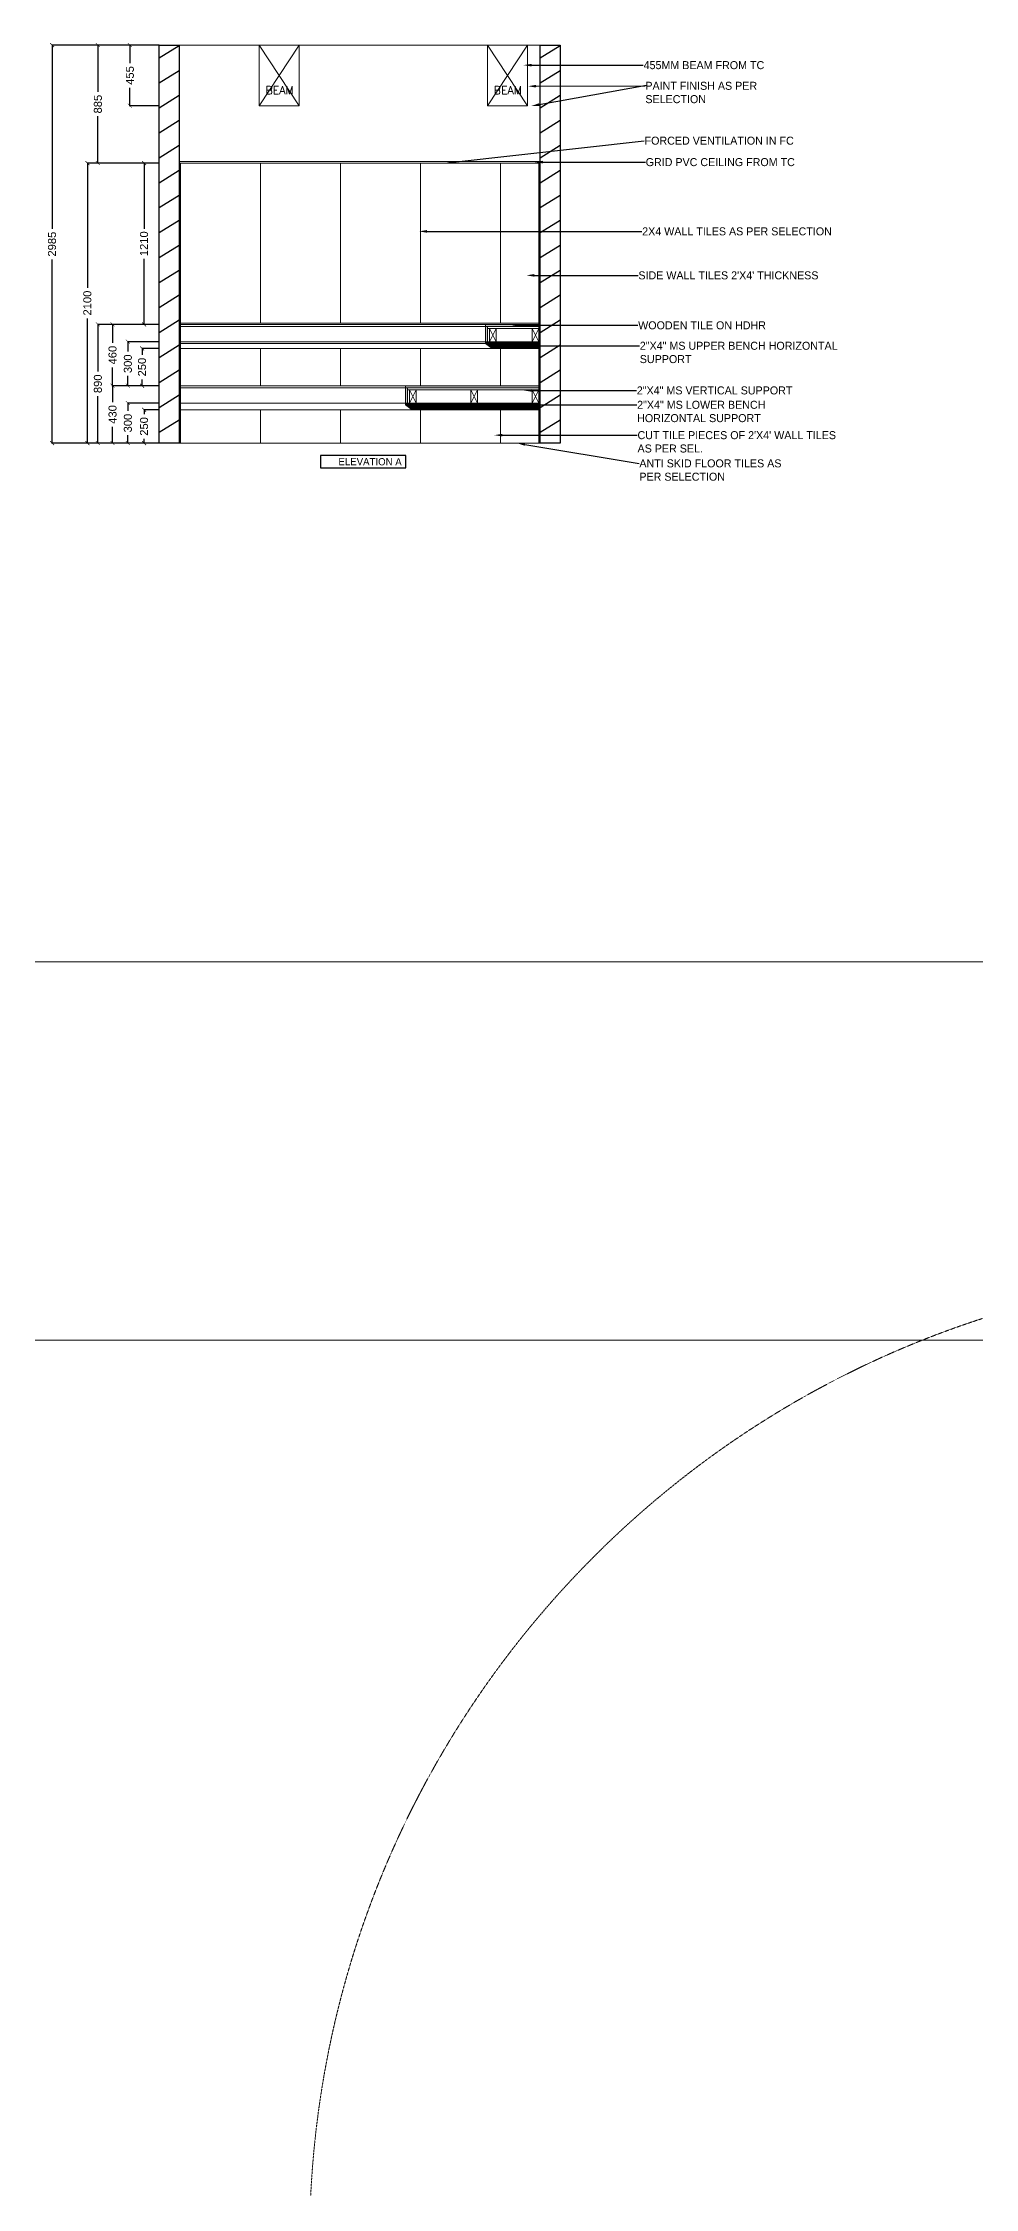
# Model space of a CAD drawing. Header units: millimetres. Extents: x 1464389 to 1998638, y -29162 to 256806.
# Drawn here: x 1530677 to 1537668, y -12182 to 3906 of the extents above; entities that cross this region are included whole.
import ezdxf
from ezdxf import colors
from ezdxf.entities.mleader import LeaderData, LeaderLine
from ezdxf.math import Vec2, Vec3

# ---------------------------------------------------------------- set-up
doc = ezdxf.new("R2010")
doc.units = ezdxf.units.MM
doc.header["$LTSCALE"] = 15
doc.header["$PDMODE"] = 35
doc.linetypes.add('DASHED', pattern=[0.75, 0.5, -0.25])
doc.layers.get('0').update_dxf_attribs({"lineweight": 5})
for name, color, linetype, lineweight in [('dimension', 1, 'Continuous', 25), ('false ceiling', 124, 'Continuous', 9), ('Hatch', 252, 'Continuous', 15), ('LS_DR_TEXT', 7, 'Continuous', 13), ('WALL TILE', 4, 'Continuous', 5)]:
    doc.layers.add(name, color=color, linetype=linetype, lineweight=lineweight)
for name, color, linetype in [('Layer 1', 7, 'Continuous'), ('NEW WALL', 5, 'Continuous'), ('Text', 250, 'Continuous')]:
    doc.layers.add(name, color=color, linetype=linetype)
doc.layers.add('Lighting', color=7, linetype='DASHED', lineweight=9, true_color=0xff870f)
doc.layers.add('TEXTS', color=7, linetype='Continuous', true_color=0x636466)
doc.styles.add('ARIAL', font='arial.ttf')
doc.styles.add('ROMANS', font='romans.shx')
doc.dimstyles.new('SC-25', dxfattribs={"dimtxt": 60, "dimasz": 30, "dimexe": 0, "dimexo": 0, "dimgap": 25, "dimtad": 0, "dimdec": 0, "dimzin": 0, "dimdsep": 46, "dimtxsty": 'ARIAL', "dimblk": 'ARCHTICK', "dimcen": 0.09, "dimdle": 3, "dimclrd": 251, "dimclre": 251, "dimclrt": 1, "dimadec": 0, "dimazin": 0, "dimtfac": 1, "dimtdec": 0, "dimtofl": 0, "dimtmove": 0, "dimatfit": 2, "dimfxl": 100, "dimtolj": 1, "dimtzin": 0, "dimarcsym": 0})

# ---------------------------------------------------------------- blocks, each defined once
blk = doc.blocks.new('_ArchTick')
at = {"color": 0, "linetype": 'ByBlock', "const_width": 0.15}
blk.add_lwpolyline([(-0.5, -0.5), (0.5, 0.5)], dxfattribs=at)
blk = doc.blocks.new('*D2055')
at = {"layer": 'Defpoints', "color": 0, "ltscale": 0.25, "transparency": 16777216}
for p in [(1531549, 3890), (1530745, 905), (1531549, 905)]:
    blk.add_point(p, dxfattribs=at)
at = {"layer": 'dimension', "color": 251, "lineweight": -2, "ltscale": 0.25, "transparency": 16777216}
for p, q in [((1530745, 3893), (1530745, 2512)), ((1531549, 3890), (1530745, 3890)), ((1530745, 902), (1530745, 2282)), ((1531549, 905), (1530745, 905))]:
    blk.add_line(p, q, dxfattribs=at)
at = {"layer": 'dimension', "color": 251, "lineweight": -2, "ltscale": 0.25, "transparency": 16777216, "xscale": 30, "yscale": 30, "zscale": 30}
for p, rotation in [((1530745, 3890), 90), ((1530745, 905), 270)]:
    blk.add_blockref('_ArchTick', p, dxfattribs=dict(at, rotation=rotation))
at = {"layer": 'dimension', "color": 1, "ltscale": 0.25, "transparency": 16777216, "insert": (1530745, 2397), "char_height": 60, "attachment_point": 5, "rotation": 90, "style": 'ARIAL'}
blk.add_mtext('\\A1;2985', dxfattribs=at)
blk = doc.blocks.new('*D2056')
at = {"layer": 'Defpoints', "color": 0, "ltscale": 0.25, "transparency": 16777216}
for p in [(1531549, 3890), (1531329, 3435), (1531549, 3435)]:
    blk.add_point(p, dxfattribs=at)
at = {"layer": 'dimension', "color": 251, "lineweight": -2, "ltscale": 0.25, "transparency": 16777216}
for p, q in [((1531329, 3893), (1531329, 3755)), ((1531549, 3890), (1531329, 3890)), ((1531329, 3432), (1531329, 3569)), ((1531549, 3435), (1531329, 3435))]:
    blk.add_line(p, q, dxfattribs=at)
at = {"layer": 'dimension', "color": 251, "lineweight": -2, "ltscale": 0.25, "transparency": 16777216, "xscale": 30, "yscale": 30, "zscale": 30}
for p, rotation in [((1531329, 3890), 90), ((1531329, 3435), 270)]:
    blk.add_blockref('_ArchTick', p, dxfattribs=dict(at, rotation=rotation))
at = {"layer": 'dimension', "color": 1, "ltscale": 0.25, "transparency": 16777216, "insert": (1531329, 3662), "char_height": 60, "attachment_point": 5, "rotation": 90, "style": 'ARIAL'}
blk.add_mtext('\\A1;455', dxfattribs=at)
blk = doc.blocks.new('*D2057')
at = {"layer": 'Defpoints', "color": 0, "ltscale": 0.25, "transparency": 16777216}
for p in [(1531549, 3890), (1531089, 3005), (1531549, 3005)]:
    blk.add_point(p, dxfattribs=at)
at = {"layer": 'dimension', "color": 251, "lineweight": -2, "ltscale": 0.25, "transparency": 16777216}
for p, q in [((1531089, 3893), (1531089, 3539)), ((1531549, 3890), (1531089, 3890)), ((1531089, 3002), (1531089, 3356)), ((1531549, 3005), (1531089, 3005))]:
    blk.add_line(p, q, dxfattribs=at)
at = {"layer": 'dimension', "color": 251, "lineweight": -2, "ltscale": 0.25, "transparency": 16777216, "xscale": 30, "yscale": 30, "zscale": 30}
for p, rotation in [((1531089, 3890), 90), ((1531089, 3005), 270)]:
    blk.add_blockref('_ArchTick', p, dxfattribs=dict(at, rotation=rotation))
at = {"layer": 'dimension', "color": 1, "ltscale": 0.25, "transparency": 16777216, "insert": (1531089, 3447), "char_height": 60, "attachment_point": 5, "rotation": 90, "style": 'ARIAL'}
blk.add_mtext('\\A1;885', dxfattribs=at)
blk = doc.blocks.new('*D2058')
at = {"layer": 'Defpoints', "color": 0, "ltscale": 0.25, "transparency": 16777216}
for p in [(1531549, 3005), (1531010, 905), (1531549, 905)]:
    blk.add_point(p, dxfattribs=at)
at = {"layer": 'dimension', "color": 251, "lineweight": -2, "ltscale": 0.25, "transparency": 16777216}
for p, q in [((1531010, 3008), (1531010, 2070)), ((1531549, 3005), (1531010, 3005)), ((1531010, 902), (1531010, 1840)), ((1531549, 905), (1531010, 905))]:
    blk.add_line(p, q, dxfattribs=at)
at = {"layer": 'dimension', "color": 251, "lineweight": -2, "ltscale": 0.25, "transparency": 16777216, "xscale": 30, "yscale": 30, "zscale": 30}
for p, rotation in [((1531010, 3005), 90), ((1531010, 905), 270)]:
    blk.add_blockref('_ArchTick', p, dxfattribs=dict(at, rotation=rotation))
at = {"layer": 'dimension', "color": 1, "ltscale": 0.25, "transparency": 16777216, "insert": (1531010, 1955), "char_height": 60, "attachment_point": 5, "rotation": 90, "style": 'ARIAL'}
blk.add_mtext('\\A1;2100', dxfattribs=at)
blk = doc.blocks.new('*D2059')
at = {"layer": 'Defpoints', "color": 0, "ltscale": 0.25, "transparency": 16777216}
for p in [(1531549, 3005), (1531435, 1795), (1531549, 1795)]:
    blk.add_point(p, dxfattribs=at)
at = {"layer": 'dimension', "color": 251, "lineweight": -2, "ltscale": 0.25, "transparency": 16777216}
for p, q in [((1531435, 3008), (1531435, 2511)), ((1531549, 3005), (1531435, 3005)), ((1531435, 1792), (1531435, 2288)), ((1531549, 1795), (1531435, 1795))]:
    blk.add_line(p, q, dxfattribs=at)
at = {"layer": 'dimension', "color": 251, "lineweight": -2, "ltscale": 0.25, "transparency": 16777216, "xscale": 30, "yscale": 30, "zscale": 30}
for p, rotation in [((1531435, 3005), 90), ((1531435, 1795), 270)]:
    blk.add_blockref('_ArchTick', p, dxfattribs=dict(at, rotation=rotation))
at = {"layer": 'dimension', "color": 1, "ltscale": 0.25, "transparency": 16777216, "insert": (1531435, 2400), "char_height": 60, "attachment_point": 5, "rotation": 90, "style": 'ARIAL'}
blk.add_mtext('\\A1;1210', dxfattribs=at)
blk = doc.blocks.new('*D2060')
at = {"layer": 'Defpoints', "color": 0, "ltscale": 0.25, "transparency": 16777216}
for p in [(1531435, 1155), (1531549, 1155), (1531549, 905)]:
    blk.add_point(p, dxfattribs=at)
at = {"layer": 'dimension', "color": 251, "lineweight": -2, "ltscale": 0.25, "transparency": 16777216}
for p, q in [((1531435, 1158), (1531435, 1121)), ((1531549, 1155), (1531435, 1155)), ((1531435, 902), (1531435, 938)), ((1531549, 905), (1531435, 905))]:
    blk.add_line(p, q, dxfattribs=at)
at = {"layer": 'dimension', "color": 251, "lineweight": -2, "ltscale": 0.25, "transparency": 16777216, "xscale": 30, "yscale": 30, "zscale": 30}
for p, rotation in [((1531435, 1155), 90), ((1531435, 905), 270)]:
    blk.add_blockref('_ArchTick', p, dxfattribs=dict(at, rotation=rotation))
at = {"layer": 'dimension', "color": 1, "ltscale": 0.25, "transparency": 16777216, "insert": (1531435, 1030), "char_height": 60, "attachment_point": 5, "rotation": 90, "style": 'ARIAL'}
blk.add_mtext('\\A1;250', dxfattribs=at)
blk = doc.blocks.new('*D2061')
at = {"layer": 'Defpoints', "color": 0, "ltscale": 0.25, "transparency": 16777216}
for p in [(1531314, 1205), (1531549, 1205), (1531549, 905)]:
    blk.add_point(p, dxfattribs=at)
at = {"layer": 'dimension', "color": 251, "lineweight": -2, "ltscale": 0.25, "transparency": 16777216}
for p, q in [((1531314, 1208), (1531314, 1146)), ((1531549, 1205), (1531314, 1205)), ((1531314, 902), (1531314, 964)), ((1531549, 905), (1531314, 905))]:
    blk.add_line(p, q, dxfattribs=at)
at = {"layer": 'dimension', "color": 251, "lineweight": -2, "ltscale": 0.25, "transparency": 16777216, "xscale": 30, "yscale": 30, "zscale": 30}
for p, rotation in [((1531314, 1205), 90), ((1531314, 905), 270)]:
    blk.add_blockref('_ArchTick', p, dxfattribs=dict(at, rotation=rotation))
at = {"layer": 'dimension', "color": 1, "ltscale": 0.25, "transparency": 16777216, "insert": (1531314, 1055), "char_height": 60, "attachment_point": 5, "rotation": 90, "style": 'ARIAL'}
blk.add_mtext('\\A1;300', dxfattribs=at)
blk = doc.blocks.new('*D2062')
at = {"layer": 'Defpoints', "color": 0, "ltscale": 0.25, "transparency": 16777216}
for p in [(1531199, 1335), (1531549, 1335), (1531549, 905)]:
    blk.add_point(p, dxfattribs=at)
at = {"layer": 'dimension', "color": 251, "lineweight": -2, "ltscale": 0.25, "transparency": 16777216}
for p, q in [((1531199, 1338), (1531199, 1212)), ((1531549, 1335), (1531199, 1335)), ((1531199, 902), (1531199, 1027)), ((1531549, 905), (1531199, 905))]:
    blk.add_line(p, q, dxfattribs=at)
at = {"layer": 'dimension', "color": 251, "lineweight": -2, "ltscale": 0.25, "transparency": 16777216, "xscale": 30, "yscale": 30, "zscale": 30}
for p, rotation in [((1531199, 1335), 90), ((1531199, 905), 270)]:
    blk.add_blockref('_ArchTick', p, dxfattribs=dict(at, rotation=rotation))
at = {"layer": 'dimension', "color": 1, "ltscale": 0.25, "transparency": 16777216, "insert": (1531199, 1120), "char_height": 60, "attachment_point": 5, "rotation": 90, "style": 'ARIAL'}
blk.add_mtext('\\A1;430', dxfattribs=at)
blk = doc.blocks.new('*D2063')
at = {"layer": 'Defpoints', "color": 0, "ltscale": 0.25, "transparency": 16777216}
for p in [(1531089, 1795), (1531549, 1795), (1531549, 905)]:
    blk.add_point(p, dxfattribs=at)
at = {"layer": 'dimension', "color": 251, "lineweight": -2, "ltscale": 0.25, "transparency": 16777216}
for p, q in [((1531089, 1798), (1531089, 1441)), ((1531549, 1795), (1531089, 1795)), ((1531089, 902), (1531089, 1258)), ((1531549, 905), (1531089, 905))]:
    blk.add_line(p, q, dxfattribs=at)
at = {"layer": 'dimension', "color": 251, "lineweight": -2, "ltscale": 0.25, "transparency": 16777216, "xscale": 30, "yscale": 30, "zscale": 30}
for p, rotation in [((1531089, 1795), 90), ((1531089, 905), 270)]:
    blk.add_blockref('_ArchTick', p, dxfattribs=dict(at, rotation=rotation))
at = {"layer": 'dimension', "color": 1, "ltscale": 0.25, "transparency": 16777216, "insert": (1531089, 1350), "char_height": 60, "attachment_point": 5, "rotation": 90, "style": 'ARIAL'}
blk.add_mtext('\\A1;890', dxfattribs=at)
blk = doc.blocks.new('*D2064')
at = {"layer": 'Defpoints', "color": 0, "ltscale": 0.25, "transparency": 16777216}
for p in [(1531420, 1615), (1531549, 1615), (1531549, 1335)]:
    blk.add_point(p, dxfattribs=at)
at = {"layer": 'dimension', "color": 251, "lineweight": -2, "ltscale": 0.25, "transparency": 16777216}
for p, q in [((1531420, 1618), (1531420, 1566)), ((1531549, 1615), (1531420, 1615)), ((1531420, 1332), (1531420, 1383)), ((1531549, 1335), (1531420, 1335))]:
    blk.add_line(p, q, dxfattribs=at)
at = {"layer": 'dimension', "color": 251, "lineweight": -2, "ltscale": 0.25, "transparency": 16777216, "xscale": 30, "yscale": 30, "zscale": 30}
for p, rotation in [((1531420, 1615), 90), ((1531420, 1335), 270)]:
    blk.add_blockref('_ArchTick', p, dxfattribs=dict(at, rotation=rotation))
at = {"layer": 'dimension', "color": 1, "ltscale": 0.25, "transparency": 16777216, "insert": (1531420, 1475), "char_height": 60, "attachment_point": 5, "rotation": 90, "style": 'ARIAL'}
blk.add_mtext('\\A1;250', dxfattribs=at)
blk = doc.blocks.new('*D2065')
at = {"layer": 'Defpoints', "color": 0, "ltscale": 0.25, "transparency": 16777216}
for p in [(1531314, 1665), (1531549, 1665), (1531549, 1335)]:
    blk.add_point(p, dxfattribs=at)
at = {"layer": 'dimension', "color": 251, "lineweight": -2, "ltscale": 0.25, "transparency": 16777216}
for p, q in [((1531314, 1668), (1531314, 1591)), ((1531549, 1665), (1531314, 1665)), ((1531314, 1332), (1531314, 1409)), ((1531549, 1335), (1531314, 1335))]:
    blk.add_line(p, q, dxfattribs=at)
at = {"layer": 'dimension', "color": 251, "lineweight": -2, "ltscale": 0.25, "transparency": 16777216, "xscale": 30, "yscale": 30, "zscale": 30}
for p, rotation in [((1531314, 1665), 90), ((1531314, 1335), 270)]:
    blk.add_blockref('_ArchTick', p, dxfattribs=dict(at, rotation=rotation))
at = {"layer": 'dimension', "color": 1, "ltscale": 0.25, "transparency": 16777216, "insert": (1531314, 1500), "char_height": 60, "attachment_point": 5, "rotation": 90, "style": 'ARIAL'}
blk.add_mtext('\\A1;300', dxfattribs=at)
blk = doc.blocks.new('*D2066')
at = {"layer": 'Defpoints', "color": 0, "ltscale": 0.25, "transparency": 16777216}
for p in [(1531199, 1795), (1531549, 1795), (1531549, 1335)]:
    blk.add_point(p, dxfattribs=at)
at = {"layer": 'dimension', "color": 251, "lineweight": -2, "ltscale": 0.25, "transparency": 16777216}
for p, q in [((1531199, 1798), (1531199, 1657)), ((1531549, 1795), (1531199, 1795)), ((1531199, 1332), (1531199, 1472)), ((1531549, 1335), (1531199, 1335))]:
    blk.add_line(p, q, dxfattribs=at)
at = {"layer": 'dimension', "color": 251, "lineweight": -2, "ltscale": 0.25, "transparency": 16777216, "xscale": 30, "yscale": 30, "zscale": 30}
for p, rotation in [((1531199, 1795), 90), ((1531199, 1335), 270)]:
    blk.add_blockref('_ArchTick', p, dxfattribs=dict(at, rotation=rotation))
at = {"layer": 'dimension', "color": 1, "ltscale": 0.25, "transparency": 16777216, "insert": (1531199, 1565), "char_height": 60, "attachment_point": 5, "rotation": 90, "style": 'ARIAL'}
blk.add_mtext('\\A1;460', dxfattribs=at)

msp = doc.modelspace()

# ---------------------------------------------------------------- hatches: boundary and pattern name
at = {"layer": 'Hatch', "ltscale": 0.25}
h = msp.add_hatch(color=256, dxfattribs=at)
h.dxf.hatch_style = 1
h.paths.add_polyline_path([(1533995, 1794.7), (1534395, 1794.7), (1534395, 1779.7), (1533995, 1779.7)])
h.paths.add_polyline_path([(1533995, 1764.7), (1534010, 1764.7), (1534010, 1664.7), (1533995, 1664.7)])
h.paths.add_polyline_path([(1533995, 1779.7), (1534010, 1779.7), (1534010, 1764.7), (1533995, 1764.7)])
h = msp.add_hatch(dxfattribs=at)
h.set_pattern_fill('ANSI32', color=256)
h.set_pattern_definition([(45, (369749.135, 316717.301), (-6.73519209, 6.73519209), []), (45, (369753.625, 316717.301), (-6.73519209, 6.73519209), [])])
h.paths.add_polyline_path([(1533995, 1652.7), (1533995, 1664.7), (1534395, 1664.7), (1534395, 1614.7), (1534045, 1614.7)])
h = msp.add_hatch(color=256, dxfattribs=at)
h.dxf.hatch_style = 1
h.paths.add_polyline_path([(1533395, 1334.7), (1534395, 1334.7), (1534395, 1319.7), (1533395, 1319.7)])
h.paths.add_polyline_path([(1533395, 1319.7), (1533410, 1319.7), (1533410, 1204.7), (1533395, 1204.7)])
h = msp.add_hatch(dxfattribs=at)
h.set_pattern_fill('ANSI32', color=256)
h.set_pattern_definition([(45, (367231.625, 316717.301), (-6.73519209, 6.73519209), []), (45, (367236.116, 316717.301), (-6.73519209, 6.73519209), [])])
h.paths.add_polyline_path([(1533395, 1204.7), (1533410, 1204.7), (1533425, 1204.7), (1533475, 1204.7), (1534395, 1204.7), (1534395, 1154.7), (1533445, 1154.7), (1533395, 1192.7)])
at = {"layer": 'Layer 1', "ltscale": 0.25}
h = msp.add_hatch(dxfattribs=at)
h.set_pattern_fill('ANSI31', color=8, scale=50, angle=167)
h.set_pattern_definition([(212, (635913.67, 181311.02), (84.124683, -134.627635), [])])
h.paths.add_polyline_path([(1531699, 3889.7), (1531549, 3889.7), (1531549, 904.7), (1531699, 904.7)])
h = msp.add_hatch(dxfattribs=at)
h.set_pattern_fill('ANSI31', color=8, scale=50, angle=167)
h.set_pattern_definition([(212, (638769.67, 181311.02), (84.124683, -134.627635), [])])
h.paths.add_polyline_path([(1534555, 3889.7), (1534405, 3889.7), (1534405, 904.7), (1534555, 904.7)])

# ---------------------------------------------------------------- linework, layer by layer
at = {"ltscale": 0.25}
for p, q in [((1532599, 3889.7), (1532299, 3434.7)), ((1532599, 3434.7), (1532299, 3889.7)), ((1534311, 3889.7), (1534011, 3434.7)), ((1534311, 3434.7), (1534011, 3889.7)), ((1531709, 1794.7), (1533995, 1794.7)), ((1531709, 1779.7), (1533995, 1779.7)), ((1531709, 1664.7), (1533995, 1664.7)), ((1533995, 1652.7), (1531709, 1652.7)), ((1534045, 1614.7), (1531709, 1614.7)), ((1534075, 1764.7), (1534025, 1664.7)), ((1534025, 1764.7), (1534075, 1664.7)), ((1534395, 1764.7), (1534345, 1664.7)), ((1534345, 1764.7), (1534395, 1664.7)), ((1533395, 1334.7), (1531709, 1334.7)), ((1533475, 1304.7), (1533425, 1204.7)), ((1533425, 1304.7), (1533475, 1204.7)), ((1534345, 1304.7), (1533475, 1304.7)), ((1533935, 1304.7), (1533885, 1204.7)), ((1533885, 1304.7), (1533935, 1204.7)), ((1534395, 1304.7), (1534345, 1204.7)), ((1534345, 1304.7), (1534395, 1204.7)), ((1533395, 1204.7), (1531709, 1204.7)), ((1533445, 1154.7), (1531709, 1154.7)), ((1520964.5, -2985.4), (1566247, -2985.4)), ((1520964.5, -5823.1), (1566247, -5823.1))]:
    msp.add_line(p, q, dxfattribs=at)
for points in [[(1531699, 3889.7), (1534405, 3889.7), (1534405, 904.7), (1531699, 904.7)], [(1532599, 3889.7), (1532299, 3889.7), (1532299, 3434.7), (1532599, 3434.7)], [(1534311, 3889.7), (1534011, 3889.7), (1534011, 3434.7), (1534311, 3434.7)], [(1534395, 1794.7), (1533995, 1794.7), (1533995, 1779.7), (1534395, 1779.7)], [(1534010, 1779.7), (1533995, 1779.7), (1533995, 1664.7), (1534010, 1664.7)], [(1534395, 1779.7), (1534010, 1779.7), (1534010, 1764.7), (1534395, 1764.7)], [(1534075, 1764.7), (1534025, 1764.7), (1534025, 1664.7), (1534075, 1664.7)], [(1534395, 1764.7), (1534345, 1764.7), (1534345, 1664.7), (1534395, 1664.7)], [(1534395, 1334.7), (1533395, 1334.7), (1533395, 1319.7), (1534395, 1319.7)], [(1533395, 1204.7), (1533410, 1204.7), (1533410, 1319.7), (1533395, 1319.7)], [(1534395, 1319.7), (1533410, 1319.7), (1533410, 1304.7), (1534395, 1304.7)], [(1533425, 1304.7), (1533410, 1304.7), (1533410, 1204.7), (1533425, 1204.7)], [(1533475, 1304.7), (1533425, 1304.7), (1533425, 1204.7), (1533475, 1204.7)], [(1533935, 1304.7), (1533885, 1304.7), (1533885, 1204.7), (1533935, 1204.7)], [(1534395, 1304.7), (1534345, 1304.7), (1534345, 1204.7), (1534395, 1204.7)]]:
    msp.add_lwpolyline(points, close=True, dxfattribs=at)
for points in [[(1534395, 1614.7), (1534395, 1664.7), (1533995, 1664.7), (1533995, 1652.7), (1534045, 1614.7), (1534395, 1614.7)], [(1534395, 1154.7), (1534395, 1204.7), (1533395, 1204.7)], [(1534395, 1154.7), (1534395, 1204.7), (1533395, 1204.7), (1533395, 1192.7), (1533445, 1154.7), (1534395, 1154.7)]]:
    msp.add_lwpolyline(points, dxfattribs=at)
at = {"layer": 'false ceiling', "ltscale": 0.25}
for p, q in [((1531699, 3016.7), (1534405, 3016.7)), ((1531699, 3004.7), (1534405, 3004.7))]:
    msp.add_line(p, q, dxfattribs=at)
at = {"layer": 'Lighting', "ltscale": 0.25}
msp.add_circle((1539966.1, -12598.3), 7289.8, dxfattribs=at)
at = {"layer": 'NEW WALL', "ltscale": 0.25}
for points in [[(1531549, 3889.7), (1531699, 3889.7), (1531699, 904.7), (1531549, 904.7)], [(1534405, 3889.7), (1534555, 3889.7), (1534555, 904.7), (1534405, 904.7)]]:
    msp.add_lwpolyline(points, close=True, dxfattribs=at)
at = {"layer": 'Text', "color": 32, "ltscale": 0.25}
msp.add_lwpolyline([(1533398.9, 813), (1532758.9, 813), (1532758.9, 720.1), (1533398.9, 720.1)], close=True, dxfattribs=at)
at = {"layer": 'TEXTS', "color": 251, "linetype": 'ByBlock', "lineweight": -2, "true_color": 0x636466}
for points in [[(1534375.6, 3581.5), (1535193, 3584.5)], [(1534399.6, 3444), (1535204.1, 3589)]]:
    msp.add_lwpolyline(points, dxfattribs=at)
at = {"layer": 'TEXTS', "color": 251, "true_color": 0x636466}
for points in [[(1534375.6, 3571.5), (1534315.6, 3581.3), (1534375.5, 3591.5)], [(1534401.4, 3434.2), (1534340.6, 3433.4), (1534397.9, 3453.8)]]:
    msp.add_solid(points, dxfattribs=at)
at = {"layer": 'WALL TILE', "ltscale": 0.25}
for p, q in [((1531709, 1614.7), (1531709, 1664.7)), ((1533395, 1319.7), (1531709, 1319.7))]:
    msp.add_line(p, q, dxfattribs=at)
for points in [[(1531709, 3004.7), (1531699, 3004.7), (1531699, 904.7), (1531709, 904.7)], [(1531709, 1804.7), (1532309, 1804.7), (1532309, 3004.7), (1531709, 3004.7)], [(1532309, 1804.7), (1532909, 1804.7), (1532909, 3004.7), (1532309, 3004.7)], [(1532909, 1804.7), (1533509, 1804.7), (1533509, 3004.7), (1532909, 3004.7)], [(1533509, 1804.7), (1534109, 1804.7), (1534109, 3004.7), (1533509, 3004.7)], [(1534109, 1804.7), (1534395, 1804.7), (1534395, 3004.7), (1534109, 3004.7)], [(1534395, 3004.7), (1534405, 3004.7), (1534405, 904.7), (1534395, 904.7)], [(1532909, 1614.7), (1532309, 1614.7), (1532309, 1334.7), (1532909, 1334.7)], [(1534109, 1614.7), (1533509, 1614.7), (1533509, 1334.7), (1534109, 1334.7)], [(1532309, 1154.7), (1531709, 1154.7), (1531709, 904.7), (1532309, 904.7)], [(1533509, 1154.7), (1532909, 1154.7), (1532909, 904.7), (1533509, 904.7)], [(1534109, 1154.7), (1534395, 1154.7), (1534395, 904.7), (1534109, 904.7)]]:
    msp.add_lwpolyline(points, close=True, dxfattribs=at)

# ---------------------------------------------------------------- texts
at = {"layer": 'LS_DR_TEXT', "ltscale": 0.25, "char_height": 60, "attachment_point": 1, "style": 'ROMANS'}
for insert in [(1532346.3, 3581.3), (1534058.3, 3581.3)]:
    msp.add_mtext_dynamic_manual_height_columns('BEAM', width=469.919, gutter_width=375, heights=[0], dxfattribs=dict(at, insert=insert))
at = {"layer": 'LS_DR_TEXT', "insert": (1533367.4, 736.8), "char_height": 54.107, "attachment_point": 9, "rotation": 359.76961}
msp.add_mtext_dynamic_manual_height_columns('ELEVATION A', width=966.759, gutter_width=202.9, heights=[54.1], dxfattribs=at)
at = {"layer": 'TEXTS', "color": 251, "true_color": 0x636466, "insert": (1535195, 3614.5), "char_height": 60, "width": 1181.206, "attachment_point": 1}
msp.add_mtext('PAINT FINISH AS PER SELECTION', dxfattribs=at)

# ---------------------------------------------------------------- dimensions: what is measured, and where the dimension line sits
at = {"layer": 'dimension', "ltscale": 0.25}
for base, p1, picture, middle in [((1530745, 904.7), (1531549, 3889.7), '*D2055', (1530745, 2397.2)), ((1531010.1, 904.7), (1531549, 3004.7), '*D2058', (1531010.1, 1954.7))]:
    dim = msp.add_linear_dim(base=base, p1=p1, p2=(1531549, 904.7), angle=90, dimstyle='SC-25', override={"dimfxl": 15}, dxfattribs=at)
    dim.commit()
    dim.dimension.update_dxf_attribs({"geometry": picture, "text_midpoint": middle, "dimtype": 160})
for base, p1, p2, picture, middle in [((1531088.9, 3004.7), (1531549, 3889.7), (1531549, 3004.7), '*D2057', (1531088.9, 3447.2)), ((1531329.3, 3434.7), (1531549, 3889.7), (1531549, 3434.7), '*D2056', (1531329.3, 3662.2)), ((1531434.8, 1794.7), (1531549, 3004.7), (1531549, 1794.7), '*D2059', (1531434.8, 2399.7)), ((1531088.9, 1794.7), (1531549, 904.7), (1531549, 1794.7), '*D2063', (1531088.9, 1349.7)), ((1531199.2, 1794.7), (1531549, 1334.7), (1531549, 1794.7), '*D2066', (1531199.2, 1564.7)), ((1531199.2, 1334.7), (1531549, 904.7), (1531549, 1334.7), '*D2062', (1531199.2, 1119.7)), ((1531314.3, 1204.7), (1531549, 904.7), (1531549, 1204.7), '*D2061', (1531314.3, 1054.7)), ((1531434.8, 1154.7), (1531549, 904.7), (1531549, 1154.7), '*D2060', (1531434.8, 1029.7))]:
    dim = msp.add_linear_dim(base=base, p1=p1, p2=p2, angle=90, dimstyle='SC-25', override={"dimfxl": 15}, dxfattribs=at)
    dim.commit()
    dim.dimension.update_dxf_attribs({"geometry": picture, "text_midpoint": middle})
for base, p2, text, picture, middle in [((1531314.3, 1664.7), (1531549, 1664.7), '300', '*D2065', (1531314.3, 1499.7)), ((1531419.8, 1614.7), (1531549, 1614.7), '250', '*D2064', (1531419.8, 1474.7))]:
    dim = msp.add_linear_dim(base=base, p1=(1531549, 1334.7), p2=p2, angle=90, text=text, dimstyle='SC-25', override={"dimfxl": 15}, dxfattribs=at)
    dim.commit()
    dim.dimension.update_dxf_attribs({"geometry": picture, "text_midpoint": middle})

# ---------------------------------------------------------------- leaders
at = {"layer": 'TEXTS', "color": 251, "true_color": 0x636466}
ml = msp.add_multileader_mtext('Standard', dxfattribs=at)
ml.set_content('455MM BEAM FROM TC', color=(99, 100, 102))
ml.set_leader_properties()
ml.build(insert=Vec2(0, 0))
ml.multileader.update_dxf_attribs({"has_dogleg": 0, "text_right_attachment_type": 6, "dogleg_length": 0.36, "arrow_head_size": 60})
ctx = ml.context
ctx.base_point, ctx.char_height, ctx.arrow_head_size, ctx.plane_origin = Vec3(1535179.7, 3739.5), 60, 60, Vec3(1533378.2, 3734)
ctx.right_attachment = 6
notes = []
notes.append((ctx, [(0, (1, 1, 0), (1535179.3, 3739.5), (1, 0), 0.36, [(0, [(1534281.1, 3739.4)], 0, [])])]))
ctx.mtext.insert, ctx.mtext.width, ctx.mtext.flow_direction = Vec3(1535181.7, 3769.5), 1181.206, 5
ml = msp.add_multileader_mtext('Standard', dxfattribs=at)
ml.set_content('FORCED VENTILATION IN FC', color=(99, 100, 102))
ml.set_leader_properties()
ml.build(insert=Vec2(0, 0))
ml.multileader.update_dxf_attribs({"has_dogleg": 0, "text_right_attachment_type": 6, "dogleg_length": 0.36, "arrow_head_size": 60})
ctx = ml.context
ctx.base_point, ctx.char_height, ctx.arrow_head_size, ctx.plane_origin = Vec3(1535187.1, 3173), 60, 60, Vec3(1533385.6, 3167.5)
ctx.right_attachment = 6
notes.append((ctx, [(0, (1, 1, 0), (1535186.7, 3173), (1, 0), 0.36, [(0, [(1533694, 3004.7)], 0, [])])]))
ctx.mtext.insert, ctx.mtext.width, ctx.mtext.flow_direction = Vec3(1535189.1, 3203), 1487.784, 5
ml = msp.add_multileader_mtext('Standard', dxfattribs=at)
ml.set_content('GRID PVC CEILING FROM TC', color=(99, 100, 102))
ml.set_leader_properties()
ml.build(insert=Vec2(0, 0))
ml.multileader.update_dxf_attribs({"has_dogleg": 0, "text_right_attachment_type": 6, "dogleg_length": 0.36, "arrow_head_size": 60})
ctx = ml.context
ctx.base_point, ctx.char_height, ctx.arrow_head_size, ctx.plane_origin = Vec3(1535195.2, 3012.2), 60, 60, Vec3(1533393.8, 3006.8)
ctx.right_attachment = 6
notes.append((ctx, [(0, (1, 1, 0), (1535194.9, 3012.2), (1, 0), 0.36, [(0, [(1534366.6, 3012.1)], 0, [])])]))
ctx.mtext.insert, ctx.mtext.width, ctx.mtext.flow_direction = Vec3(1535197.2, 3042.2), 1487.784, 5
ml = msp.add_multileader_mtext('Standard', dxfattribs=at)
ml.set_content('2X4 WALL TILES AS PER SELECTION', color=(99, 100, 102))
ml.set_leader_properties()
ml.build(insert=Vec2(0, 0))
ml.multileader.update_dxf_attribs({"has_dogleg": 0, "text_right_attachment_type": 6, "dogleg_length": 0.36, "arrow_head_size": 60})
ctx = ml.context
ctx.base_point, ctx.char_height, ctx.arrow_head_size, ctx.plane_origin = Vec3(1535169.2, 2492.8), 60, 60, Vec3(1533367.8, 2487.3)
ctx.right_attachment = 6
notes.append((ctx, [(0, (1, 1, 0), (1535168.9, 2492.8), (1, 0), 0.36, [(0, [(1533497.3, 2492.7)], 0, [])])]))
ctx.mtext.insert, ctx.mtext.width, ctx.mtext.flow_direction = Vec3(1535171.2, 2522.8), 1487.784, 5
ml = msp.add_multileader_mtext('Standard', dxfattribs=at)
ml.set_content("SIDE WALL TILES 2'X4' THICKNESS", color=(99, 100, 102))
ml.set_leader_properties()
ml.build(insert=Vec2(0, 0))
ml.multileader.update_dxf_attribs({"has_dogleg": 0, "text_right_attachment_type": 6, "dogleg_length": 0.36, "arrow_head_size": 60})
ctx = ml.context
ctx.base_point, ctx.char_height, ctx.arrow_head_size, ctx.plane_origin = Vec3(1535140.6, 2163), 60, 60, Vec3(1533339.2, 2157.6)
ctx.right_attachment = 6
notes.append((ctx, [(0, (1, 1, 0), (1535140.3, 2163), (1, 0), 0.36, [(0, [(1534303, 2163)], 0, [])])]))
ctx.mtext.insert, ctx.mtext.width, ctx.mtext.flow_direction = Vec3(1535142.6, 2193), 1487.784, 5
ml = msp.add_multileader_mtext('Standard', dxfattribs=at)
ml.set_content('WOODEN TILE ON HDHR', color=(99, 100, 102))
ml.set_leader_properties()
ml.build(insert=Vec2(0, 0))
ml.multileader.update_dxf_attribs({"has_dogleg": 0, "text_right_attachment_type": 6, "dogleg_length": 0.36, "arrow_head_size": 60})
ctx = ml.context
ctx.base_point, ctx.char_height, ctx.arrow_head_size, ctx.plane_origin = Vec3(1535138.9, 1788.3), 60, 60, Vec3(1533337.4, 1782.8)
ctx.right_attachment = 6
notes.append((ctx, [(0, (1, 1, 0), (1535138.5, 1788.3), (1, 0), 0.36, [(0, [(1534191.2, 1788.2)], 0, [])])]))
ctx.mtext.insert, ctx.mtext.width, ctx.mtext.flow_direction = Vec3(1535140.9, 1818.3), 1487.784, 5
ml = msp.add_multileader_mtext('Standard', dxfattribs=at)
ml.set_content('2"X4" MS UPPER BENCH HORIZONTAL SUPPORT', color=(99, 100, 102))
ml.set_leader_properties()
ml.build(insert=Vec2(0, 0))
ml.multileader.update_dxf_attribs({"has_dogleg": 0, "text_right_attachment_type": 6, "dogleg_length": 0.36, "arrow_head_size": 60})
ctx = ml.context
ctx.base_point, ctx.char_height, ctx.arrow_head_size, ctx.plane_origin = Vec3(1535151.2, 1635), 60, 60, Vec3(1533349.8, 1629.5)
ctx.right_attachment = 6
notes.append((ctx, [(0, (1, 1, 0), (1535150.9, 1635), (1, 0), 0.36, [(0, [(1534121.7, 1634.9)], 0, [])])]))
ctx.mtext.insert, ctx.mtext.width, ctx.mtext.flow_direction = Vec3(1535153.2, 1665), 1485.467, 5
ml = msp.add_multileader_mtext('Standard', dxfattribs=at)
ml.set_content('2"X4" MS VERTICAL SUPPORT', color=(99, 100, 102))
ml.set_leader_properties()
ml.build(insert=Vec2(0, 0))
ml.multileader.update_dxf_attribs({"has_dogleg": 0, "text_right_attachment_type": 6, "dogleg_length": 0.36, "arrow_head_size": 60})
ctx = ml.context
ctx.base_point, ctx.char_height, ctx.arrow_head_size, ctx.plane_origin = Vec3(1535128.7, 1300.1), 60, 60, Vec3(1533327.3, 1294.6)
ctx.right_attachment = 6
notes.append((ctx, [(0, (1, 1, 0), (1535128.4, 1300.1), (1, 0), 0.36, [(0, [(1534283.9, 1300)], 0, [])])]))
ctx.mtext.insert, ctx.mtext.width, ctx.mtext.flow_direction = Vec3(1535130.7, 1330.1), 1487.784, 5
ml = msp.add_multileader_mtext('Standard', dxfattribs=at)
ml.set_content('2"X4" MS LOWER BENCH HORIZONTAL SUPPORT', color=(99, 100, 102))
ml.set_leader_properties()
ml.build(insert=Vec2(0, 0))
ml.multileader.update_dxf_attribs({"has_dogleg": 0, "text_right_attachment_type": 6, "dogleg_length": 0.36, "arrow_head_size": 60})
ctx = ml.context
ctx.base_point, ctx.char_height, ctx.arrow_head_size, ctx.plane_origin = Vec3(1535131.2, 1192.3), 60, 60, Vec3(1533329.7, 1186.8)
ctx.right_attachment = 6
notes.append((ctx, [(0, (1, 1, 0), (1535130.8, 1192.3), (1, 0), 0.36, [(0, [(1534141.1, 1192.2)], 0, [])])]))
ctx.mtext.insert, ctx.mtext.width, ctx.mtext.flow_direction = Vec3(1535133.2, 1222.3), 1485.467, 5
ml = msp.add_multileader_mtext('Standard', dxfattribs=at)
ml.set_content("CUT TILE PIECES OF 2'X4' WALL TILES AS PER SEL.", color=(99, 100, 102))
ml.set_leader_properties()
ml.build(insert=Vec2(0, 0))
ml.multileader.update_dxf_attribs({"has_dogleg": 0, "text_right_attachment_type": 6, "dogleg_length": 0.36, "arrow_head_size": 60})
ctx = ml.context
ctx.base_point, ctx.char_height, ctx.arrow_head_size, ctx.plane_origin = Vec3(1535134.1, 964.5), 60, 60, Vec3(1533332.6, 959)
ctx.right_attachment = 6
notes.append((ctx, [(0, (1, 1, 0), (1535133.7, 964.5), (1, 0), 0.36, [(0, [(1534062.6, 964.4)], 0, [])])]))
ctx.mtext.insert, ctx.mtext.width, ctx.mtext.flow_direction = Vec3(1535136.1, 994.5), 1487.784, 5
ml = msp.add_multileader_mtext('Standard', dxfattribs=at)
ml.set_content('ANTI SKID FLOOR TILES AS PER SELECTION', color=(99, 100, 102))
ml.set_leader_properties()
ml.build(insert=Vec2(0, 0))
ml.multileader.update_dxf_attribs({"has_dogleg": 0, "text_right_attachment_type": 6, "dogleg_length": 0.36, "arrow_head_size": 60})
ctx = ml.context
ctx.base_point, ctx.char_height, ctx.arrow_head_size, ctx.plane_origin = Vec3(1535148, 753), 60, 60, Vec3(1533346.6, 747.5)
ctx.right_attachment = 6
notes.append((ctx, [(0, (1, 1, 0), (1535147.7, 753), (1, 0), 0.36, [(0, [(1534232.1, 904.7)], 0, [])])]))
ctx.mtext.insert, ctx.mtext.width, ctx.mtext.flow_direction = Vec3(1535150, 783), 1247.194, 5
for ctx, leaders in notes:
    for number, flags, end, landing, length, lines in leaders:
        leader = LeaderData()
        leader.index, (leader.has_last_leader_line, leader.has_dogleg_vector, leader.attachment_direction) = number, flags
        leader.last_leader_point, leader.dogleg_vector, leader.dogleg_length = Vec3(end), Vec3(landing), length
        for number, points, colour, breaks in lines:
            line = LeaderLine()
            line.index, line.vertices, line.color, line.breaks = number, Vec3.list(points), colors.encode_raw_color(colour), breaks
            leader.lines.append(line)
        ctx.leaders.append(leader)

doc.saveas('drawing.dxf')
